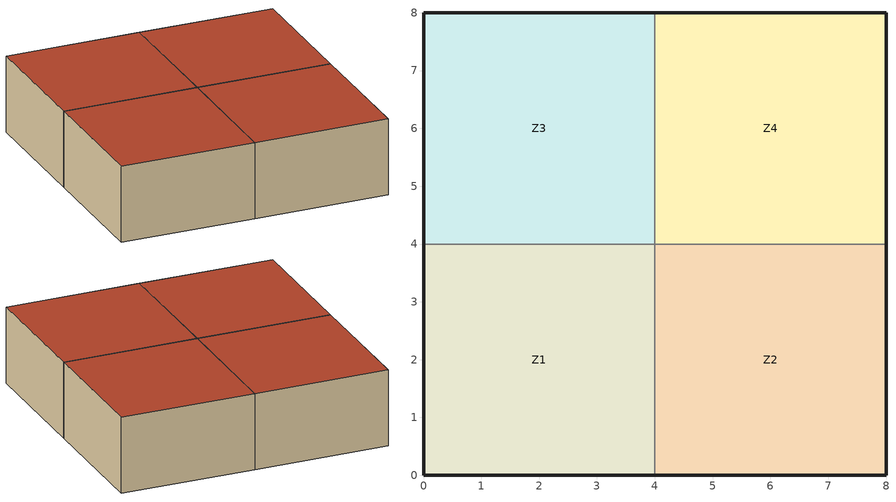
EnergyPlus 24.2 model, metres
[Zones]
Z4
 floor ground (LTFLOOR): 8,8 8,4 4,4 4,8 z0
 wall outside (STDEWR): 8,4 8,8 4,8 z0:2.3
 wall to Z2 (PARTITION): 4,4 8,4 z0:2.3
 wall to Z3 (PARTITION): 4,8 4,4 z0:2.3
 roof outside (Lossy flat roof): 4,8 4,4 8,4 8,8 z2.3
Z3
 floor ground (LTFLOOR): 4,8 4,4 0,4 0,8 z0
 wall outside (STDEWR): 4,8 0,8 0,4 z0:2.3
 wall to Z1 (PARTITION): 0,4 4,4 z0:2.3
 roof outside (Lossy flat roof): 0,8 0,4 4,4 4,8 z2.3
Z1
 floor ground (LTFLOOR): 4,4 4,0 0,0 0,4 z0
 wall outside (STDEWR): 0,4 0,0 4,0 z0:2.3
 wall to Z2 (PARTITION): 4,0 4,4 z0:2.3
 roof outside (Lossy flat roof): 0,4 0,0 4,0 4,4 z2.3
Z2
 floor ground (LTFLOOR): 8,4 8,0 4,0 4,4 z0
 wall outside (STDEWR): 4,0 8,0 8,4 z0:2.3
 roof outside (Lossy flat roof): 4,4 4,0 8,0 8,4 z2.3
[Building]
bungalow-2: North Axis {deg}=0; Terrain=Suburbs; Loads Convergence Tolerance Value {W}=0.04; Temperature Convergence Tolerance Value {deltaC}=0.4; Solar Distribution=FullInteriorAndExterior; Maximum Number of Warmup Days=25; Minimum Number of Warmup Days=6
[Site:Location]
Salford Energy House 1.0 (01-01:31-12)  (01-01:31-12): Latitude=53.35; Longitude=-2.28; Time Zone=0; Elevation {m}=69
[SizingPeriod:DesignDay] Day of Month=15; Humidity Condition Type=WetBulb; Barometric Pressure {N/M**2}=100498.8; Rain Indicator=No; Snow on ground indicator=No
Name | Month | Day Type -- used for schedules | Maximum Dry-Bulb Temperature {C} | Daily Dry-Bulb Temperature Range {C} | Wetbulb at Maximum Dry-Bulb{C} | Wind Speed {m/s} | Wind Direction {Degrees N=0, S=180} | Daylight Savings Time Indicator | Solar Model Indicator | Clearness {0.0 to 1.2} | Max Dry-Bulb {C} | Daily Temp Range {C} | Wet-Bulb at Max {C} | Wind Speed {M/Sec} | Clearness {0.0 to 1.2} - gives no sun (but does include long wave radiant heat exchange with sky)
Summer Design Day in Salford Energy House 1.0 (01-01:31-12) Jun | 6 | SummerDesignDay | 25.5 | 7.6 | 17.8 | 0 | 0 | Yes | ASHRAEClearSky | 0.98
Winter Design Day in (mid) UK | 1 | WinterDesignDay |  |  |  |  | 90 | No |  |  | -3 | 0 | -3 | 0 | 0
[Site:GroundTemperature:BuildingSurface]
18, 18, 18, 18, 18, 18, 18, 18, 18, 18, 18, 18
[Site:GroundTemperature:Shallow]
14, 14, 14, 14, 14, 14, 14, 14, 14, 14, 14, 14
[Site:GroundTemperature:Deep]
14, 14, 14, 14, 14, 14, 14, 14, 14, 14, 14, 14
[Material]
Name | Roughness | Thickness {m} | Conductivity {w/m-K} | Density {kg/m3} | Specific Heat {J/kg-K} | Thermal Emittance | Solar Absorptance | Visible Absorptance | Conductivity {W/m-K} | Thermal Absorptance
Asphalt 1_.01 | Rough | .01 | 0.7 | 2100 | 1000 | 0.9 | 0.85 | 0.9
Wood derivatives - woodwool_r | Rough | .125 | 0.1 | 500 | 1000 | 0.9 | 0.6 | 0.6
Plasterboard_.013 | Rough | .013 | 0.25 | 2800 | 896 | 0.9 | 0.5 | 0.5
STDEWR INSULATION | Rough | 0.0596 |  | 12 | 100 |  | 1e-07 | 1e-07 | 0.04 | 1e-07
ZEROU | MediumRough | 0.1015 |  | 2243 | 100 |  | 1e-07 | 1e-07 | 0.000001 | 1e-07
IW MEAN | MediumSmooth | 0.012 |  | 950 | 100 |  | 0.6 | 0.6 | 0.19 | 0.9
[Material:NoMass]
3_RVAL_3: Roughness=Rough; Resistance {m2-K/w}=.18; Thermal Emittance=0.9; Solar Absorptance=0.7; Visible Absorptance=0.7
[Construction]
STDEWR: STDEWR INSULATION
LTFLOOR: ZEROU
Lossy flat roof: Asphalt 1_.01, Wood derivatives - woodwool_r, 3_RVAL_3, Plasterboard_.013
PARTITION: IW MEAN
[Zone] Type=1; Multiplier=1; Ceiling Height {m}=2.3; Volume {m3}=36.8; Floor Area {m3}=16
Z1; Z2; Z3; Z4
[Zone equipment]
Z1: Z1 Purchased Air
Z2: Z2 Purchased Air
Z3: Z3 Purchased Air
Z4: Z4 Purchased Air
[ZoneHVAC:IdealLoadsAirSystem] Maximum Heating Supply Air Temperature {C}=50; Minimum Cooling Supply Air Temperature {C}=13; Maximum Heating Supply Air Humidity Ratio {kgWater/kgDryAir}=0.015; Minimum Cooling Supply Air Humidity Ratio {kgWater/kgDryAir}=0.01; Heating Limit=NoLimit; Cooling Limit=NoLimit; Dehumidification Control Type=ConstantSupplyHumidityRatio; Humidification Control Type=ConstantSupplyHumidityRatio
Z1 Purchased Air; Z2 Purchased Air; Z3 Purchased Air; Z4 Purchased Air
[ZoneList]
NOTSETBACK ROOMS: Z1, Z2, Z3, Z4
[ZoneControl:Thermostat]
NOTSETBACK ROOMS Thermostat: Zone or ZoneList=NOTSETBACK ROOMS; Control Type Schedule=ALWAYS 1; Control 1=NOTSETBACK Thermostat Heat SP Control
[ZoneControl:Thermostat:OperativeTemperature]
NOTSETBACK ROOMS Thermostat: CONSTANT, 0.5
[ThermostatSetpoint:SingleHeating]
NOTSETBACK Thermostat Heat SP Control: Heating Setpoint Temperature Schedule=ALWAYS 21
[Schedule:Compact]
ALWAYS 1: Through: 12/31, For: AllDays, Until: 24:00, 1
ALWAYS 21: Through: 12/31, For: AllDays, Until: 24:00, 21
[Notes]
bungalow-2.idf
Approximation to bungalow from 10.3390/su16114710 paper.
Some features of 10.3390/su16114710 bungalow, Salford EH1 weather.
NOTE: Salford location and design day lines copied in from EH1 model with permission.
hart-davis2024zone bungalow parameters:
IWL (Internal Wall Length) = 4m, thus whole external wall length 8m.
IWH (Internal Wall Height) = 2.3m
EWRU (Effective Wall and Roof U-value): 0.61 W/m2K
IDU (Internal Door U-value): 8 W/m2K
IWU (Internal Wall U-value): 2 W/m2K
Building: Fictional 4 zone building with resistive walls and flat roof.
The building is oriented due north.
Floor Area:        64 m2
Internal walls / partitions into 4 equal square rooms.
Number of Stories: 1
Computed effective wall and roof U value (EWRU): 0.61 W/m2K
Zone Description Details:
DERIVED FROM:
See https://energyplus.readthedocs.io/en/latest/acknowledgments/acknowledgments.html
NOTICE: The U.S. Government is granted for itself and others acting on its behalf a paid-up, nonexclusive, irrevocable, worldwide license in this data to reproduce, prepare derivative works, and perform publicly and display publicly. Beginning five (5) years after permission to assert copyright is granted, subject to two possible five year renewals, the U.S. Government is granted for itself and others acting on its behalf a paid-up, non-exclusive, irrevocable worldwide license in this data to reproduce, prepare derivative works, distribute copies to the public, perform publicly and display publicly, and to permit others to do so.
From EH1 model.
DHD change.
DHD20250413: bringing heat flows closer to U-values (was TARP).
DHD20250413: bringing heat flows closer to U-values (was TARP).
From EH1 model.
From EH1 model.
